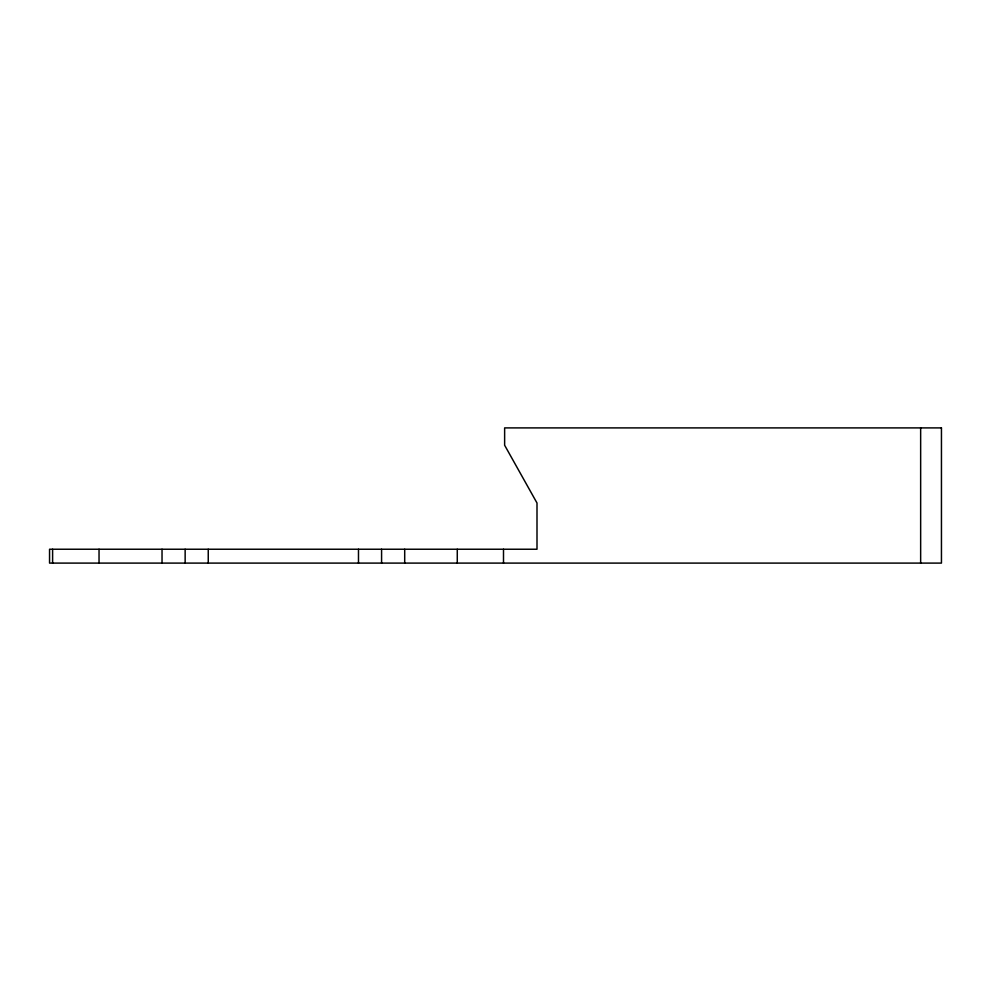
<?xml version="1.0" encoding="UTF-8"?>
<svg xmlns="http://www.w3.org/2000/svg" width="991" height="991" viewBox="0 0 991 991"><rect width="100%" height="100%" fill="white"/><g stroke="black" fill="none" stroke-linecap="round" stroke-linejoin="round"><path stroke-width="1.49" d="M920.651 427.901L920.651 563.099M503.502 549.237L503.502 563.099M457.272 549.237L457.272 563.099M404.7 549.237L404.7 563.099M381.585 549.237L381.585 563.099M358.482 549.237L358.482 563.099M208.246 549.237L208.246 563.099M185.144 549.237L185.144 563.099M162.029 549.237L162.029 563.099M99.038 549.237L99.038 563.099M52.61 549.237L52.61 563.099M941.45 427.901L504.63 427.901L504.63 445.232L536.998 503.007L536.998 549.237L49.55 549.237L49.55 563.099L941.45 563.099L941.45 427.901"/></g></svg>
